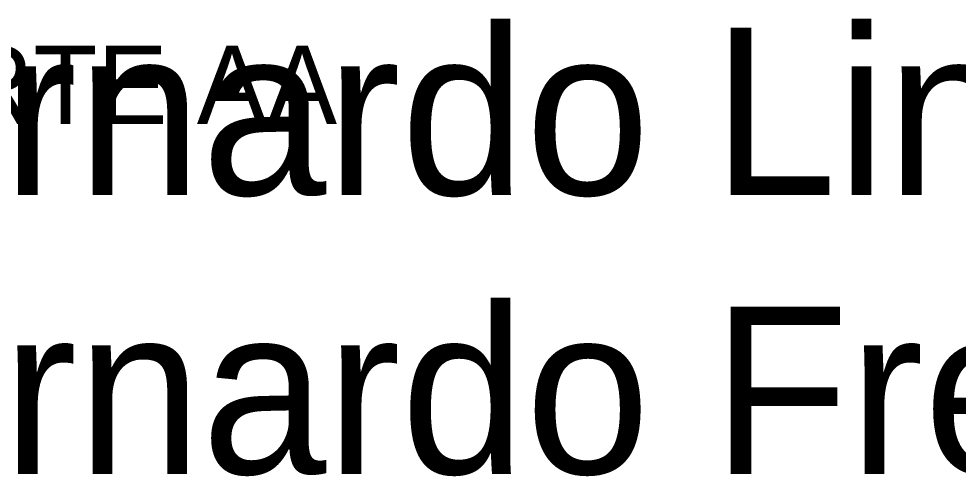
# Model space of a CAD drawing. Header units: metres. Extents: x -48 to 192, y -52 to 76.
# Drawn here: x 101.3 to 131.18, y 41.36 to 55.93 of the extents above; entities that cross this region are included whole.
import ezdxf
from ezdxf.enums import TextEntityAlignment as Align

# ---------------------------------------------------------------- set-up
doc = ezdxf.new("R2018")
doc.units = ezdxf.units.M
doc.header["$LTSCALE"] = 0.1
for name, color, linetype in [('ARQ_CONC VS', 2, 'Continuous'), ('CAR_TEXTO_CINZA', 8, 'Continuous'), ('CAR_TEXTO_PRETO', 1, 'Continuous')]:
    doc.layers.add(name, color=color, linetype=linetype)
doc.styles.add('Arial', font='arial.ttf')
doc.styles.get("Standard").update_dxf_attribs({"font": 'arial.ttf'})

# ---------------------------------------------------------------- blocks, each defined once
blk = doc.blocks.new('carimbo')
at = {"layer": 'CAR_TEXTO_CINZA', "style": 'Arial', "flags": 8}
blk.add_attdef('FASE', (-0.17336, 0.04), '', height=0.002, dxfattribs=at)
blk.add_attdef('A/S', text='', height=0.002, dxfattribs=at).set_placement((-0.00329, 0.02776), align=Align.RIGHT)
at = {"layer": 'CAR_TEXTO_PRETO', "lineweight": 30, "flags": 104}
blk.add_attdef('TITULO_01', text='', height=0.003, dxfattribs=at).set_placement((-0.11218, 0.00625), align=Align.MIDDLE_CENTER)
at = {"layer": 'CAR_TEXTO_PRETO', "linetype": 'Continuous', "style": 'Arial', "flags": 8}
for tag, p, height in [('IES-CURSO', (-0.17336, 0.045), 0.006), ('NOME', (-0.17336, 0.033), 0.005)]:
    blk.add_attdef(tag, p, '', height=height, dxfattribs=at)
at = {"layer": 'CAR_TEXTO_PRETO', "style": 'Arial', "flags": 8}
for tag, p in [('DOCENTE', (-0.15788, 0.024)), ('DISCIPLINA', (-0.15782, 0.0275)), ('DATAEMISSÃO', (-0.03335, 0.00815)), ('REVN', (-0.03563, 0.00379))]:
    blk.add_attdef(tag, p, '', height=0.002, dxfattribs=at)
at = {"layer": 'CAR_TEXTO_PRETO', "lineweight": 30, "flags": 104}
blk.add_attdef('DISCENTE', text='', height=0.002, dxfattribs=at).set_placement((-0.15757, 0.01762), align=Align.MIDDLE_LEFT)
at = {"layer": 'CAR_TEXTO_PRETO', "style": 'Arial', "flags": 8}
for tag, p in [('NUM', (-0.02629, 0.02054)), ('TOT', (-0.01095, 0.02054))]:
    blk.add_attdef(tag, text='', height=0.0045, dxfattribs=at).set_placement(p, align=Align.MIDDLE_CENTER)
at = {"layer": 'CAR_TEXTO_PRETO', "style": 'Arial'}
blk.add_attdef('ESCALA', (-0.03346, 0.01285), '', height=0.002, dxfattribs=at)
at = {"layer": 'CAR_TEXTO_PRETO', "style": 'Arial', "flags": 8}
blk.add_attdef('REVDATA', text='', height=0.002, dxfattribs=at).set_placement((-0.00337, 0.00365), align=Align.RIGHT)

msp = doc.modelspace()

# ---------------------------------------------------------------- block references
at = {"layer": 'ARQ_CONC VS'}
ref = msp.add_blockref('carimbo', (99.94, 54.764), dxfattribs=dict(at, xscale=50, yscale=50, zscale=50))
lines = msp.add_mtext('CORTE AA', dxfattribs={"layer": 'CAR_TEXTO_PRETO', "insert": (94.331, 55.077), "char_height": 2.5, "attachment_point": 1})
ref.add_attrib('TITULO_01', '', (94.331, 55.077), dxfattribs={"flags": 104}).embed_mtext(lines)
lines = msp.add_mtext('Bernardo Linhares von Sohsten\\PBernardo Freitas Andrade', dxfattribs={"layer": 'CAR_TEXTO_PRETO', "insert": (92.062, 55.646), "char_height": 5.32824, "attachment_point": 1})
ref.add_attrib('DISCENTE', '', (92.062, 55.646), dxfattribs={"flags": 104}).embed_mtext(lines)

doc.saveas('drawing.dxf')
